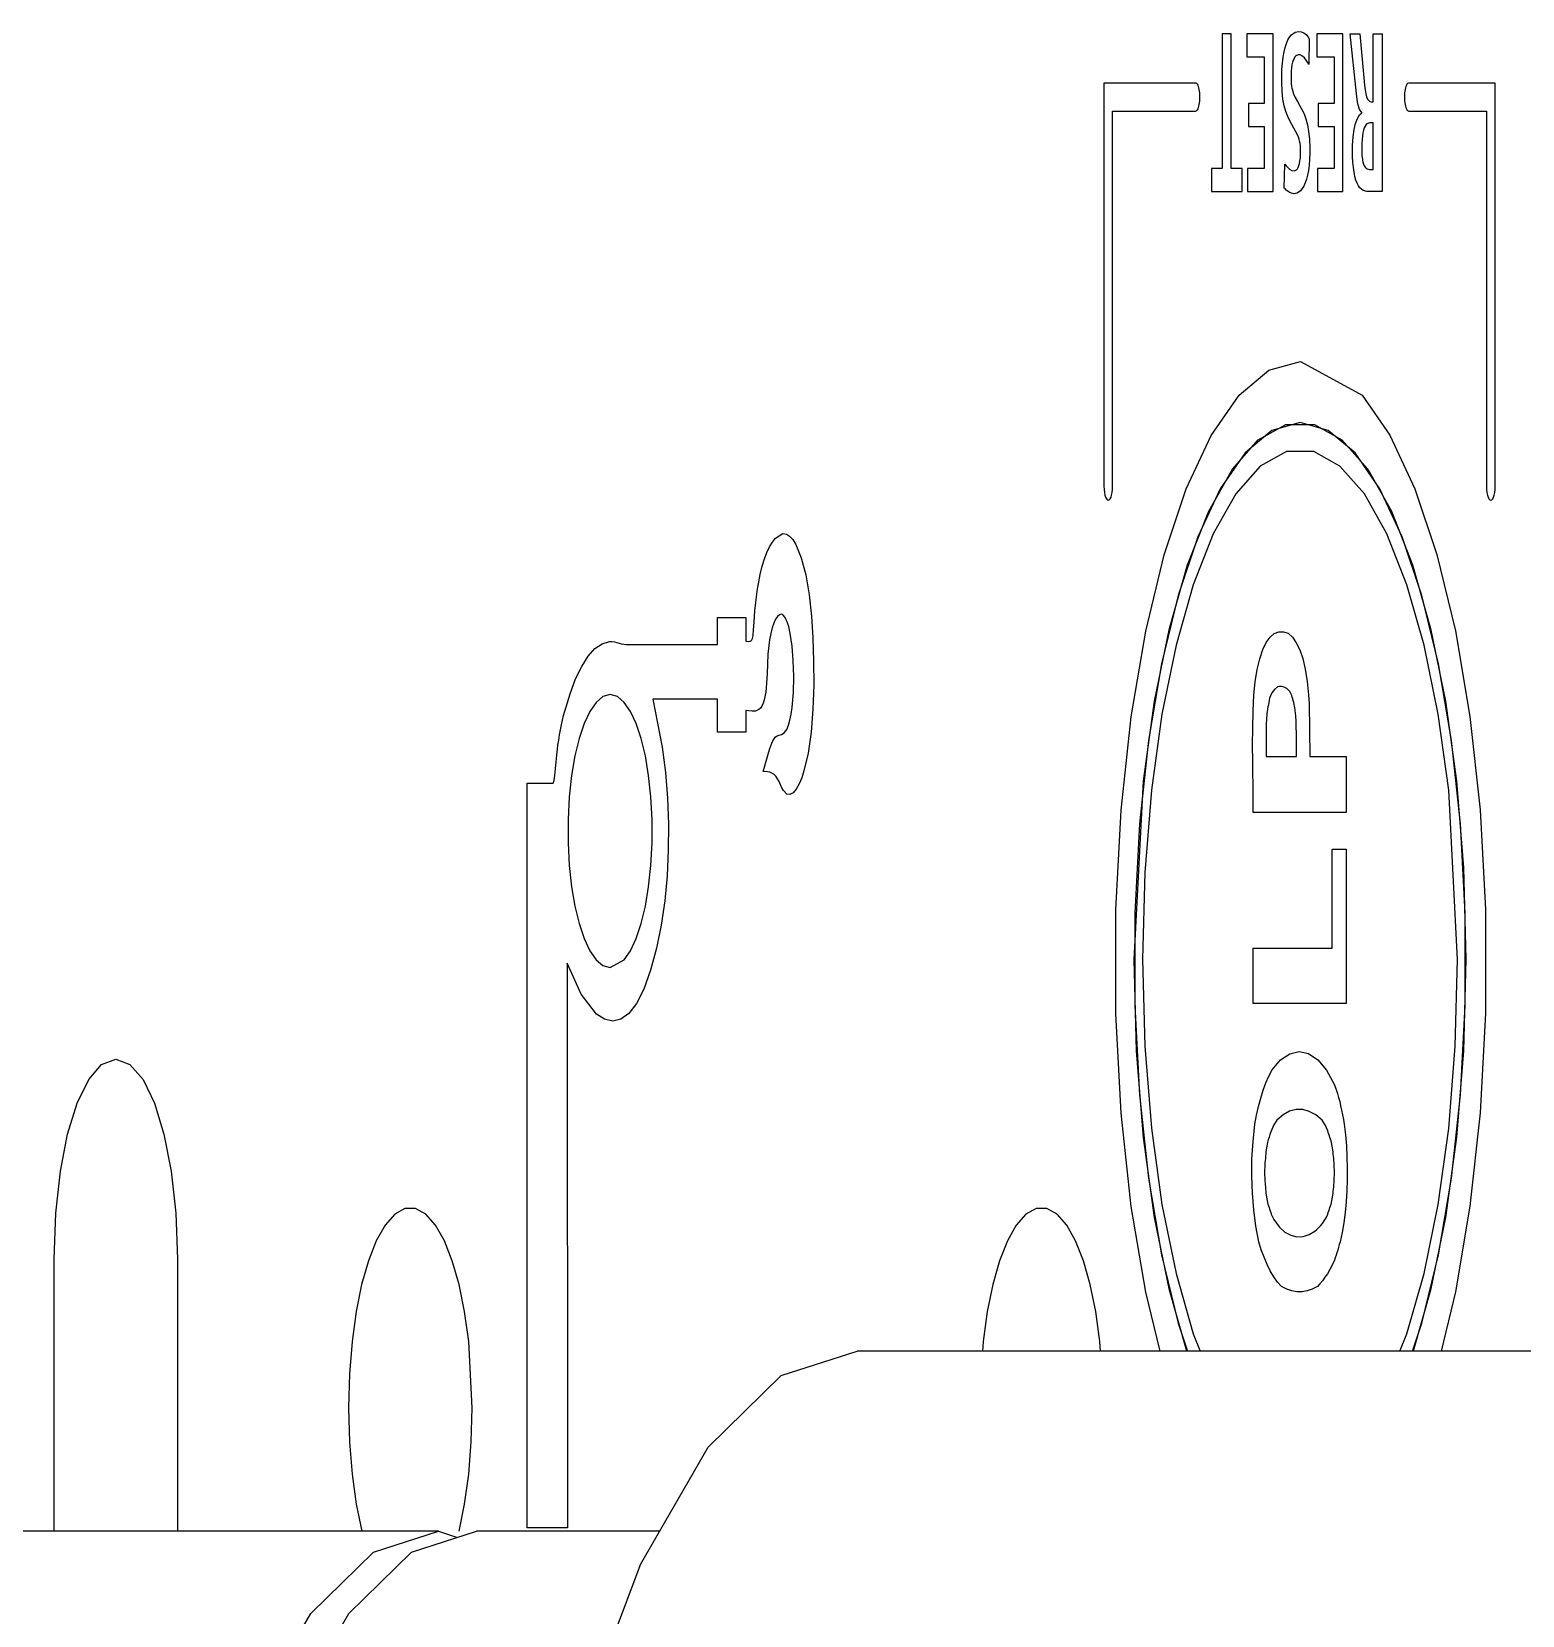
# Model space of a CAD drawing. Extents: x 1551 to 113148, y -1700 to 77018.
# Drawn here: x 14000.6 to 14019.22, y 23687.22 to 23707.01 of the extents above; entities that cross this region are included whole.
import ezdxf

# ---------------------------------------------------------------- set-up
doc = ezdxf.new("R2010")
doc.units = 0
doc.header["$LTSCALE"] = 500
doc.header["$MEASUREMENT"] = 0
doc.linetypes.add('CENTER', pattern=[3, 2.5, -0.25, 0, -0.25])
doc.layers.get('0').update_dxf_attribs({"linetype": 'CONTINUOUS'})

# ---------------------------------------------------------------- blocks, each defined once
blk = doc.blocks.new('platform_top')
at = {"linetype": 'Continuous'}
for p, q in [((-9912.363, 2204.438), (-9913.177, 2204.178)), ((-9915.462, 2204.178), (-9913.177, 2204.178)), ((-9912.959, 2204.176), (-9913.028, 2203.838)), ((-9912.701, 2204.178), (-9912.939, 2204.254)), ((-9912.701, 2204.178), (-9903.898, 2204.178)), ((-9911.673, 2203.839), (-9911.742, 2204.177)), ((-9909.442, 2200.776), (-9909.442, 2204.178)), ((-9907.899, 2204.178), (-9907.899, 2200.776)), ((-9914.312, 2204.133), (-9913.809, 2204.133)), ((-9914.311, 2197.078), (-9914.312, 2204.133)), ((-9913.809, 2204.133), (-9913.808, 2194.831)), ((-9913.028, 2203.838), (-9913.079, 2203.464)), ((-9911.621, 2203.465), (-9911.673, 2203.839)), ((-9913.079, 2203.464), (-9913.111, 2203.061)), ((-9911.589, 2203.062), (-9911.621, 2203.465)), ((-9913.111, 2203.061), (-9913.123, 2202.635)), ((-9911.577, 2202.636), (-9911.589, 2203.062)), ((-9913.123, 2202.635), (-9913.079, 2201.805)), ((-9911.589, 2202.21), (-9911.577, 2202.636)), ((-9911.621, 2201.807), (-9911.589, 2202.21)), ((-9932.198, 2201.928), (-9917.932, 2201.928)), ((-9925.408, 2201.186), (-9925.228, 2201.928)), ((-9925.097, 2201.163), (-9924.879, 2201.928)), ((-9924.871, 2201.928), (-9924.989, 2201.576)), ((-9924.714, 2201.928), (-9924.8, 2201.711)), ((-9922.132, 2201.711), (-9922.218, 2201.928)), ((-9921.943, 2201.576), (-9922.061, 2201.928)), ((-9922.052, 2201.928), (-9921.834, 2201.163)), ((-9921.717, 2201.928), (-9921.538, 2201.19)), ((-9920.971, 2201.928), (-9920.964, 2201.805)), ((-9920.964, 2201.805), (-9920.913, 2201.432)), ((-9919.558, 2201.433), (-9919.506, 2201.807)), ((-9919.506, 2201.807), (-9919.497, 2201.928)), ((-9913.079, 2201.805), (-9913.027, 2201.432)), ((-9911.672, 2201.433), (-9911.621, 2201.807)), ((-9924.8, 2201.711), (-9925.015, 2200.955)), ((-9921.916, 2200.955), (-9922.132, 2201.711)), ((-9924.989, 2201.576), (-9925.195, 2200.722)), ((-9921.736, 2200.722), (-9921.943, 2201.576)), ((-9920.913, 2201.432), (-9920.844, 2201.094)), ((-9919.627, 2201.095), (-9919.558, 2201.433)), ((-9913.027, 2201.432), (-9912.958, 2201.094)), ((-9911.741, 2201.095), (-9911.672, 2201.433)), ((-9925.589, 2200.116), (-9925.408, 2201.186)), ((-9923.554, 2201.173), (-9923.491, 2201.184)), ((-9923.491, 2201.184), (-9923.427, 2201.184)), ((-9923.427, 2201.184), (-9923.364, 2201.173)), ((-9921.538, 2201.19), (-9921.356, 2200.12)), ((-9925.283, 2200.256), (-9925.097, 2201.163)), ((-9923.808, 2200.959), (-9923.777, 2201.004)), ((-9923.777, 2201.004), (-9923.746, 2201.046)), ((-9923.746, 2201.046), (-9923.714, 2201.084)), ((-9923.714, 2201.084), (-9923.682, 2201.118)), ((-9923.682, 2201.118), (-9923.618, 2201.151)), ((-9923.618, 2201.151), (-9923.554, 2201.173)), ((-9923.364, 2201.173), (-9923.3, 2201.151)), ((-9923.3, 2201.151), (-9923.236, 2201.118)), ((-9923.236, 2201.118), (-9923.185, 2201.063)), ((-9923.185, 2201.063), (-9923.138, 2200.998)), ((-9923.138, 2200.998), (-9923.094, 2200.924)), ((-9921.834, 2201.163), (-9921.649, 2200.256)), ((-9920.844, 2201.094), (-9920.759, 2200.797)), ((-9919.712, 2200.798), (-9919.627, 2201.095)), ((-9912.958, 2201.094), (-9912.874, 2200.797)), ((-9911.826, 2200.798), (-9911.741, 2201.095)), ((-9925.015, 2200.955), (-9925.191, 2200.094)), ((-9923.906, 2200.759), (-9923.895, 2200.79)), ((-9923.895, 2200.79), (-9923.866, 2200.852)), ((-9923.866, 2200.852), (-9923.837, 2200.908)), ((-9923.837, 2200.908), (-9923.808, 2200.959)), ((-9923.094, 2200.924), (-9923.054, 2200.842)), ((-9923.054, 2200.842), (-9923.016, 2200.754)), ((-9921.74, 2200.094), (-9921.916, 2200.955)), ((-9920.759, 2200.797), (-9920.661, 2200.548)), ((-9919.81, 2200.549), (-9919.712, 2200.798)), ((-9912.874, 2200.797), (-9912.775, 2200.548)), ((-9911.924, 2200.549), (-9911.826, 2200.798)), ((-9925.195, 2200.722), (-9925.358, 2199.766)), ((-9923.966, 2200.56), (-9923.956, 2200.595)), ((-9923.956, 2200.595), (-9923.947, 2200.629)), ((-9923.947, 2200.629), (-9923.937, 2200.663)), ((-9923.937, 2200.663), (-9923.927, 2200.696)), ((-9923.927, 2200.696), (-9923.916, 2200.728)), ((-9923.916, 2200.728), (-9923.906, 2200.759)), ((-9923.016, 2200.754), (-9922.981, 2200.66)), ((-9922.981, 2200.66), (-9922.949, 2200.56)), ((-9921.574, 2199.766), (-9921.736, 2200.722)), ((-9909.421, 2200.203), (-9909.442, 2200.776)), ((-9907.899, 2200.776), (-9907.919, 2200.203)), ((-9924.011, 2200.321), (-9923.991, 2200.444)), ((-9923.991, 2200.444), (-9923.966, 2200.56)), ((-9923.673, 2200.409), (-9923.697, 2200.387)), ((-9923.649, 2200.428), (-9923.673, 2200.409)), ((-9923.578, 2200.47), (-9923.649, 2200.428)), ((-9923.503, 2200.493), (-9923.578, 2200.47)), ((-9923.427, 2200.496), (-9923.503, 2200.493)), ((-9923.35, 2200.478), (-9923.427, 2200.496)), ((-9923.275, 2200.438), (-9923.35, 2200.478)), ((-9923.204, 2200.373), (-9923.275, 2200.438)), ((-9922.949, 2200.56), (-9922.914, 2200.363)), ((-9920.661, 2200.548), (-9920.551, 2200.352)), ((-9919.92, 2200.352), (-9919.81, 2200.549)), ((-9912.775, 2200.548), (-9912.665, 2200.352)), ((-9912.035, 2200.352), (-9911.924, 2200.549)), ((-9925.421, 2199.254), (-9925.283, 2200.256)), ((-9924.041, 2200.06), (-9924.028, 2200.193)), ((-9924.028, 2200.193), (-9924.011, 2200.321)), ((-9923.818, 2200.195), (-9923.825, 2200.175)), ((-9923.811, 2200.216), (-9923.818, 2200.195)), ((-9923.79, 2200.259), (-9923.811, 2200.216)), ((-9923.768, 2200.297), (-9923.79, 2200.259)), ((-9923.745, 2200.331), (-9923.768, 2200.297)), ((-9923.721, 2200.361), (-9923.745, 2200.331)), ((-9923.697, 2200.387), (-9923.721, 2200.361)), ((-9923.137, 2200.282), (-9923.204, 2200.373)), ((-9923.106, 2200.216), (-9923.137, 2200.282)), ((-9923.099, 2200.196), (-9923.106, 2200.216)), ((-9923.092, 2200.175), (-9923.099, 2200.196)), ((-9922.914, 2200.363), (-9922.888, 2200.16)), ((-9921.649, 2200.256), (-9921.511, 2199.255)), ((-9920.551, 2200.352), (-9920.43, 2200.215)), ((-9920.43, 2200.215), (-9920.302, 2200.144)), ((-9920.169, 2200.144), (-9920.04, 2200.216)), ((-9920.04, 2200.216), (-9919.92, 2200.352)), ((-9912.665, 2200.352), (-9912.545, 2200.215)), ((-9912.545, 2200.215), (-9912.416, 2200.144)), ((-9912.283, 2200.144), (-9912.155, 2200.216)), ((-9912.155, 2200.216), (-9912.035, 2200.352)), ((-9909.363, 2199.678), (-9909.421, 2200.203)), ((-9907.919, 2200.203), (-9907.977, 2199.678)), ((-9925.716, 2198.949), (-9925.589, 2200.116)), ((-9925.191, 2200.094), (-9925.323, 2199.143)), ((-9924.05, 2199.922), (-9924.041, 2200.06)), ((-9923.86, 2200.068), (-9923.875, 2199.978)), ((-9923.853, 2200.09), (-9923.86, 2200.068)), ((-9923.846, 2200.111), (-9923.853, 2200.09)), ((-9923.839, 2200.133), (-9923.846, 2200.111)), ((-9923.832, 2200.154), (-9923.839, 2200.133)), ((-9923.825, 2200.175), (-9923.832, 2200.154)), ((-9923.085, 2200.154), (-9923.092, 2200.175)), ((-9923.079, 2200.133), (-9923.085, 2200.154)), ((-9923.072, 2200.112), (-9923.079, 2200.133)), ((-9923.065, 2200.09), (-9923.072, 2200.112)), ((-9923.058, 2200.068), (-9923.065, 2200.09)), ((-9923.043, 2199.978), (-9923.058, 2200.068)), ((-9922.888, 2200.16), (-9922.871, 2199.951)), ((-9921.609, 2199.142), (-9921.74, 2200.094)), ((-9921.356, 2200.12), (-9921.23, 2198.953)), ((-9920.302, 2200.144), (-9920.169, 2200.144)), ((-9912.416, 2200.144), (-9912.283, 2200.144)), ((-9924.055, 2199.78), (-9924.05, 2199.922)), ((-9923.893, 2199.797), (-9923.895, 2199.69)), ((-9923.891, 2199.823), (-9923.893, 2199.797)), ((-9923.888, 2199.849), (-9923.891, 2199.823)), ((-9923.886, 2199.875), (-9923.888, 2199.849)), ((-9923.883, 2199.901), (-9923.886, 2199.875)), ((-9923.881, 2199.927), (-9923.883, 2199.901)), ((-9923.878, 2199.952), (-9923.881, 2199.927)), ((-9923.875, 2199.978), (-9923.878, 2199.952)), ((-9923.04, 2199.952), (-9923.043, 2199.978)), ((-9923.037, 2199.927), (-9923.04, 2199.952)), ((-9923.035, 2199.901), (-9923.037, 2199.927)), ((-9923.032, 2199.875), (-9923.035, 2199.901)), ((-9923.03, 2199.849), (-9923.032, 2199.875)), ((-9923.028, 2199.823), (-9923.03, 2199.849)), ((-9923.025, 2199.797), (-9923.028, 2199.823)), ((-9923.023, 2199.69), (-9923.025, 2199.797)), ((-9922.871, 2199.951), (-9922.863, 2199.739)), ((-9925.358, 2199.766), (-9925.471, 2198.723)), ((-9924.055, 2199.639), (-9924.055, 2199.78)), ((-9924.052, 2199.499), (-9924.055, 2199.639)), ((-9923.895, 2199.69), (-9923.893, 2199.6)), ((-9923.893, 2199.6), (-9923.891, 2199.573)), ((-9923.027, 2199.573), (-9923.025, 2199.6)), ((-9923.025, 2199.6), (-9923.023, 2199.69)), ((-9922.863, 2199.739), (-9922.865, 2199.524)), ((-9921.46, 2198.723), (-9921.574, 2199.766)), ((-9909.272, 2199.214), (-9909.363, 2199.678)), ((-9907.977, 2199.678), (-9908.068, 2199.214)), ((-9924.044, 2199.361), (-9924.052, 2199.499)), ((-9923.891, 2199.573), (-9923.889, 2199.545)), ((-9923.889, 2199.545), (-9923.886, 2199.518)), ((-9923.886, 2199.518), (-9923.884, 2199.491)), ((-9923.884, 2199.491), (-9923.881, 2199.465)), ((-9923.881, 2199.465), (-9923.878, 2199.438)), ((-9923.878, 2199.438), (-9923.875, 2199.412)), ((-9923.875, 2199.412), (-9923.86, 2199.321)), ((-9923.058, 2199.321), (-9923.043, 2199.412)), ((-9923.043, 2199.412), (-9923.04, 2199.438)), ((-9923.04, 2199.438), (-9923.037, 2199.465)), ((-9923.037, 2199.465), (-9923.034, 2199.491)), ((-9923.034, 2199.491), (-9923.032, 2199.518)), ((-9923.032, 2199.518), (-9923.03, 2199.545)), ((-9923.03, 2199.545), (-9923.027, 2199.573)), ((-9922.865, 2199.524), (-9922.878, 2199.308)), ((-9925.508, 2198.174), (-9925.421, 2199.254)), ((-9924.033, 2199.225), (-9924.044, 2199.361)), ((-9924.017, 2199.091), (-9924.033, 2199.225)), ((-9923.86, 2199.321), (-9923.853, 2199.299)), ((-9923.853, 2199.299), (-9923.846, 2199.277)), ((-9923.846, 2199.277), (-9923.839, 2199.256)), ((-9923.839, 2199.256), (-9923.832, 2199.235)), ((-9923.832, 2199.235), (-9923.825, 2199.214)), ((-9923.825, 2199.214), (-9923.818, 2199.193)), ((-9923.102, 2199.187), (-9923.09, 2199.219)), ((-9923.09, 2199.219), (-9923.079, 2199.252)), ((-9923.079, 2199.252), (-9923.069, 2199.286)), ((-9923.069, 2199.286), (-9923.058, 2199.321)), ((-9922.878, 2199.308), (-9922.901, 2199.091)), ((-9921.511, 2199.255), (-9921.424, 2198.174)), ((-9909.153, 2198.828), (-9909.272, 2199.214)), ((-9908.068, 2199.214), (-9908.188, 2198.828)), ((-9925.323, 2199.143), (-9925.405, 2198.117)), ((-9924.007, 2199.032), (-9924.017, 2199.091)), ((-9923.996, 2198.974), (-9924.007, 2199.032)), ((-9923.818, 2199.193), (-9923.811, 2199.173)), ((-9923.811, 2199.173), (-9923.778, 2199.099)), ((-9923.778, 2199.099), (-9923.74, 2199.042)), ((-9923.74, 2199.042), (-9923.661, 2198.975)), ((-9923.255, 2198.974), (-9923.175, 2199.042)), ((-9923.175, 2199.042), (-9923.137, 2199.099)), ((-9923.137, 2199.099), (-9923.125, 2199.127)), ((-9923.125, 2199.127), (-9923.113, 2199.157)), ((-9923.113, 2199.157), (-9923.102, 2199.187)), ((-9922.901, 2199.091), (-9922.922, 2198.978)), ((-9921.527, 2198.116), (-9921.609, 2199.142)), ((-9925.782, 2197.703), (-9925.716, 2198.949)), ((-9923.985, 2198.917), (-9923.996, 2198.974)), ((-9923.973, 2198.862), (-9923.985, 2198.917)), ((-9923.961, 2198.808), (-9923.973, 2198.862)), ((-9923.947, 2198.756), (-9923.961, 2198.808)), ((-9923.661, 2198.975), (-9923.58, 2198.93)), ((-9923.58, 2198.93), (-9923.499, 2198.907)), ((-9923.499, 2198.907), (-9923.417, 2198.907)), ((-9923.417, 2198.907), (-9923.335, 2198.929)), ((-9923.335, 2198.929), (-9923.255, 2198.974)), ((-9922.947, 2198.87), (-9922.975, 2198.766)), ((-9922.922, 2198.978), (-9922.947, 2198.87)), ((-9921.23, 2198.953), (-9921.164, 2197.708)), ((-9909.01, 2198.533), (-9909.153, 2198.828)), ((-9908.188, 2198.828), (-9908.331, 2198.533)), ((-9925.471, 2198.723), (-9925.53, 2197.609)), ((-9923.933, 2198.706), (-9923.947, 2198.756)), ((-9923.895, 2198.599), (-9923.933, 2198.706)), ((-9923.006, 2198.667), (-9923.04, 2198.574)), ((-9922.975, 2198.766), (-9923.006, 2198.667)), ((-9921.401, 2197.609), (-9921.46, 2198.723)), ((-9923.797, 2198.414), (-9923.895, 2198.599)), ((-9923.688, 2198.285), (-9923.797, 2198.414)), ((-9923.077, 2198.489), (-9923.117, 2198.41)), ((-9923.04, 2198.574), (-9923.077, 2198.489)), ((-9908.847, 2198.345), (-9909.01, 2198.533)), ((-9908.331, 2198.533), (-9908.493, 2198.345)), ((-9923.573, 2198.208), (-9923.688, 2198.285)), ((-9923.223, 2198.286), (-9923.337, 2198.21)), ((-9923.117, 2198.41), (-9923.223, 2198.286)), ((-9908.67, 2198.279), (-9908.847, 2198.345)), ((-9908.493, 2198.345), (-9908.67, 2198.279)), ((-9925.538, 2197.03), (-9925.508, 2198.174)), ((-9925.405, 2198.117), (-9925.433, 2197.031)), ((-9923.455, 2198.184), (-9923.573, 2198.208)), ((-9923.337, 2198.21), (-9923.455, 2198.184)), ((-9921.498, 2197.03), (-9921.527, 2198.116)), ((-9921.424, 2198.174), (-9921.394, 2197.031)), ((-9925.782, 2196.409), (-9925.782, 2197.703)), ((-9921.164, 2197.708), (-9921.164, 2196.413)), ((-9915.175, 2197.582), (-9915.079, 2197.706)), ((-9915.079, 2197.706), (-9914.979, 2197.779)), ((-9914.979, 2197.779), (-9914.878, 2197.803)), ((-9914.878, 2197.803), (-9914.777, 2197.78)), ((-9914.777, 2197.78), (-9914.676, 2197.715)), ((-9914.676, 2197.715), (-9914.483, 2197.466)), ((-9925.53, 2197.609), (-9925.53, 2196.452)), ((-9924.04, 2197.582), (-9922.879, 2197.582)), ((-9924.04, 2195.654), (-9924.04, 2197.582)), ((-9922.879, 2197.582), (-9922.879, 2196.892)), ((-9921.401, 2196.452), (-9921.401, 2197.609)), ((-9915.266, 2197.403), (-9915.175, 2197.582)), ((-9914.483, 2197.466), (-9914.311, 2197.078)), ((-9915.351, 2197.167), (-9915.266, 2197.403)), ((-9925.508, 2195.887), (-9925.538, 2197.03)), ((-9925.433, 2197.031), (-9925.323, 2194.918)), ((-9921.527, 2195.944), (-9921.498, 2197.03)), ((-9921.394, 2197.031), (-9921.511, 2194.806)), ((-9915.425, 2196.892), (-9915.351, 2197.167)), ((-9915.021, 2197.037), (-9915.1, 2196.924)), ((-9914.846, 2197.134), (-9915.021, 2197.037)), ((-9914.756, 2197.109), (-9914.846, 2197.134)), ((-9914.671, 2197.037), (-9914.756, 2197.109)), ((-9914.592, 2196.924), (-9914.671, 2197.037)), ((-9922.879, 2196.892), (-9923.869, 2196.892)), ((-9923.869, 2196.892), (-9923.869, 2195.654)), ((-9915.484, 2196.602), (-9915.425, 2196.892)), ((-9915.1, 2196.924), (-9915.171, 2196.771)), ((-9914.521, 2196.771), (-9914.592, 2196.924)), ((-9915.171, 2196.771), (-9915.233, 2196.584)), ((-9914.459, 2196.584), (-9914.521, 2196.771)), ((-9925.53, 2196.452), (-9925.471, 2195.338)), ((-9921.46, 2195.338), (-9921.401, 2196.452)), ((-9915.528, 2196.298), (-9915.484, 2196.602)), ((-9915.233, 2196.584), (-9915.286, 2196.367)), ((-9914.406, 2196.367), (-9914.459, 2196.584)), ((-9925.716, 2195.163), (-9925.782, 2196.409)), ((-9921.164, 2196.413), (-9921.229, 2195.167)), ((-9915.558, 2195.985), (-9915.528, 2196.298)), ((-9915.286, 2196.367), (-9915.327, 2196.124)), ((-9914.365, 2196.124), (-9914.406, 2196.367)), ((-9915.327, 2196.124), (-9915.356, 2195.859)), ((-9914.336, 2195.859), (-9914.365, 2196.124)), ((-9925.421, 2194.806), (-9925.508, 2195.887)), ((-9921.609, 2194.918), (-9921.527, 2195.944)), ((-9915.573, 2195.665), (-9915.558, 2195.985)), ((-9915.356, 2195.859), (-9915.371, 2195.575)), ((-9914.321, 2195.575), (-9914.336, 2195.859)), ((-9923.869, 2195.654), (-9924.04, 2195.654)), ((-9915.574, 2195.342), (-9915.573, 2195.665)), ((-9915.371, 2195.575), (-9915.371, 2195.281)), ((-9914.321, 2195.281), (-9914.321, 2195.575)), ((-9925.471, 2195.338), (-9925.358, 2194.294)), ((-9921.574, 2194.294), (-9921.46, 2195.338)), ((-9915.562, 2195.018), (-9915.574, 2195.342)), ((-9915.371, 2195.281), (-9915.356, 2194.998)), ((-9914.336, 2194.998), (-9914.321, 2195.281)), ((-9925.589, 2193.996), (-9925.716, 2195.163)), ((-9924.04, 2195.194), (-9922.879, 2195.194)), ((-9924.04, 2194.496), (-9924.04, 2195.194)), ((-9922.879, 2195.194), (-9922.878, 2194.987)), ((-9921.229, 2195.167), (-9921.356, 2194)), ((-9925.323, 2194.918), (-9925.191, 2193.967)), ((-9922.878, 2194.987), (-9922.874, 2194.564)), ((-9921.74, 2193.967), (-9921.609, 2194.918)), ((-9917.206, 2194.839), (-9917.17, 2194.904)), ((-9917.17, 2194.904), (-9917.132, 2194.95)), ((-9917.132, 2194.95), (-9917.093, 2194.972)), ((-9917.093, 2194.972), (-9917.053, 2194.965)), ((-9917.053, 2194.965), (-9917.013, 2194.922)), ((-9917.013, 2194.922), (-9916.993, 2194.887)), ((-9916.993, 2194.887), (-9916.975, 2194.849)), ((-9915.536, 2194.697), (-9915.562, 2195.018)), ((-9915.356, 2194.998), (-9915.327, 2194.732)), ((-9914.365, 2194.732), (-9914.336, 2194.998)), ((-9925.283, 2193.804), (-9925.421, 2194.806)), ((-9921.511, 2194.806), (-9921.649, 2193.804)), ((-9917.322, 2194.452), (-9917.268, 2194.674)), ((-9917.268, 2194.674), (-9917.239, 2194.761)), ((-9917.239, 2194.761), (-9917.206, 2194.839)), ((-9916.975, 2194.849), (-9916.958, 2194.81)), ((-9916.958, 2194.81), (-9916.939, 2194.773)), ((-9916.939, 2194.773), (-9916.918, 2194.742)), ((-9916.918, 2194.742), (-9916.893, 2194.718)), ((-9916.893, 2194.718), (-9916.867, 2194.703)), ((-9916.867, 2194.703), (-9916.84, 2194.693)), ((-9916.84, 2194.693), (-9916.812, 2194.688)), ((-9916.812, 2194.688), (-9916.784, 2194.685)), ((-9916.784, 2194.685), (-9916.756, 2194.682)), ((-9916.756, 2194.682), (-9916.777, 2194.613)), ((-9915.497, 2194.381), (-9915.536, 2194.697)), ((-9915.327, 2194.732), (-9915.286, 2194.489)), ((-9914.406, 2194.489), (-9914.365, 2194.732)), ((-9914.154, 2194.732), (-9914.163, 2194.651)), ((-9914.145, 2194.794), (-9914.154, 2194.732)), ((-9914.136, 2194.83), (-9914.145, 2194.794)), ((-9913.808, 2194.831), (-9914.136, 2194.83)), ((-9923.586, 2194.496), (-9924.04, 2194.496)), ((-9923.586, 2194.385), (-9923.586, 2194.496)), ((-9923.041, 2194.496), (-9923.421, 2194.496)), ((-9923.421, 2194.496), (-9923.421, 2194.35)), ((-9923.041, 2194.324), (-9923.041, 2194.496)), ((-9922.874, 2194.564), (-9922.873, 2194.352)), ((-9916.819, 2194.467), (-9916.842, 2194.396)), ((-9916.777, 2194.613), (-9916.819, 2194.467)), ((-9915.286, 2194.489), (-9915.233, 2194.272)), ((-9914.459, 2194.272), (-9914.406, 2194.489)), ((-9914.179, 2194.478), (-9914.187, 2194.405)), ((-9914.172, 2194.564), (-9914.179, 2194.478)), ((-9914.163, 2194.651), (-9914.172, 2194.564)), ((-9925.358, 2194.294), (-9925.195, 2193.338)), ((-9923.585, 2194.275), (-9923.586, 2194.385)), ((-9923.585, 2194.165), (-9923.585, 2194.275)), ((-9923.421, 2194.35), (-9923.421, 2194.278)), ((-9923.421, 2194.278), (-9923.42, 2194.205)), ((-9923.041, 2194.267), (-9923.041, 2194.324)), ((-9923.041, 2194.209), (-9923.041, 2194.267)), ((-9922.873, 2194.352), (-9922.875, 2194.14)), ((-9921.736, 2193.338), (-9921.574, 2194.294)), ((-9917.358, 2194.191), (-9917.322, 2194.452)), ((-9916.894, 2194.273), (-9916.909, 2194.254)), ((-9916.879, 2194.298), (-9916.894, 2194.273)), ((-9916.866, 2194.33), (-9916.879, 2194.298)), ((-9916.842, 2194.396), (-9916.866, 2194.33)), ((-9915.38, 2193.781), (-9915.497, 2194.381)), ((-9915.233, 2194.272), (-9915.171, 2194.085)), ((-9914.521, 2194.085), (-9914.459, 2194.272)), ((-9914.203, 2194.29), (-9914.214, 2194.227)), ((-9914.193, 2194.353), (-9914.203, 2194.29)), ((-9914.187, 2194.405), (-9914.193, 2194.353)), ((-9923.583, 2194.055), (-9923.585, 2194.165)), ((-9923.42, 2194.205), (-9923.419, 2194.132)), ((-9923.419, 2194.132), (-9923.417, 2194.06)), ((-9923.417, 2194.06), (-9923.413, 2193.988)), ((-9923.051, 2193.963), (-9923.043, 2194.095)), ((-9923.043, 2194.095), (-9923.042, 2194.152)), ((-9923.042, 2194.152), (-9923.041, 2194.209)), ((-9922.875, 2194.14), (-9922.879, 2193.931)), ((-9917.38, 2193.905), (-9917.358, 2194.191)), ((-9917.075, 2194.105), (-9917.093, 2194.04)), ((-9917.052, 2194.158), (-9917.075, 2194.105)), ((-9917.021, 2194.2), (-9917.052, 2194.158)), ((-9916.988, 2194.22), (-9917.021, 2194.2)), ((-9916.956, 2194.229), (-9916.988, 2194.22)), ((-9916.924, 2194.242), (-9916.956, 2194.229)), ((-9916.909, 2194.254), (-9916.924, 2194.242)), ((-9916.54, 2194.193), (-9916.189, 2194.193)), ((-9916.54, 2193.92), (-9916.54, 2194.193)), ((-9916.189, 2194.193), (-9916.189, 2193.78)), ((-9915.171, 2194.085), (-9915.1, 2193.933)), ((-9914.592, 2193.933), (-9914.521, 2194.085)), ((-9914.238, 2194.102), (-9914.251, 2194.042)), ((-9914.226, 2194.164), (-9914.238, 2194.102)), ((-9914.214, 2194.227), (-9914.226, 2194.164)), ((-9925.407, 2192.926), (-9925.589, 2193.996)), ((-9925.191, 2193.967), (-9925.015, 2193.105)), ((-9923.581, 2193.945), (-9923.583, 2194.055)), ((-9923.578, 2193.835), (-9923.581, 2193.945)), ((-9923.413, 2193.988), (-9923.401, 2193.889)), ((-9923.401, 2193.889), (-9923.396, 2193.865)), ((-9923.396, 2193.865), (-9923.391, 2193.842)), ((-9923.07, 2193.849), (-9923.065, 2193.877)), ((-9923.065, 2193.877), (-9923.06, 2193.905)), ((-9923.06, 2193.905), (-9923.055, 2193.934)), ((-9923.055, 2193.934), (-9923.051, 2193.963)), ((-9922.879, 2193.931), (-9922.888, 2193.725)), ((-9921.916, 2193.105), (-9921.74, 2193.967)), ((-9921.356, 2194), (-9921.537, 2192.93)), ((-9917.389, 2193.605), (-9917.38, 2193.905)), ((-9917.121, 2193.882), (-9917.136, 2193.696)), ((-9917.109, 2193.965), (-9917.121, 2193.882)), ((-9917.093, 2194.04), (-9917.109, 2193.965)), ((-9916.758, 2193.831), (-9916.742, 2193.866)), ((-9916.742, 2193.866), (-9916.724, 2193.892)), ((-9916.724, 2193.892), (-9916.704, 2193.91)), ((-9916.704, 2193.91), (-9916.662, 2193.928)), ((-9916.662, 2193.928), (-9916.619, 2193.93)), ((-9916.619, 2193.93), (-9916.577, 2193.924)), ((-9916.577, 2193.924), (-9916.54, 2193.92)), ((-9915.1, 2193.933), (-9915.021, 2193.819)), ((-9914.671, 2193.819), (-9914.592, 2193.933)), ((-9914.279, 2193.93), (-9914.345, 2193.714)), ((-9914.265, 2193.985), (-9914.279, 2193.93)), ((-9914.251, 2194.042), (-9914.265, 2193.985)), ((-9925.097, 2192.897), (-9925.283, 2193.804)), ((-9923.573, 2193.725), (-9923.578, 2193.835)), ((-9923.554, 2193.56), (-9923.573, 2193.725)), ((-9923.391, 2193.842), (-9923.386, 2193.819)), ((-9923.386, 2193.819), (-9923.38, 2193.797)), ((-9923.38, 2193.797), (-9923.375, 2193.775)), ((-9923.375, 2193.775), (-9923.369, 2193.754)), ((-9923.369, 2193.754), (-9923.363, 2193.733)), ((-9923.363, 2193.733), (-9923.337, 2193.684)), ((-9923.337, 2193.684), (-9923.319, 2193.664)), ((-9923.319, 2193.664), (-9923.299, 2193.647)), ((-9923.147, 2193.659), (-9923.114, 2193.7)), ((-9923.114, 2193.7), (-9923.086, 2193.766)), ((-9923.086, 2193.766), (-9923.081, 2193.793)), ((-9923.081, 2193.793), (-9923.075, 2193.821)), ((-9923.075, 2193.821), (-9923.07, 2193.849)), ((-9922.888, 2193.725), (-9922.907, 2193.561)), ((-9921.649, 2193.804), (-9921.834, 2192.897)), ((-9917.136, 2193.696), (-9917.14, 2193.496)), ((-9916.801, 2193.579), (-9916.79, 2193.691)), ((-9916.79, 2193.691), (-9916.771, 2193.789)), ((-9916.771, 2193.789), (-9916.758, 2193.831)), ((-9916.189, 2193.78), (-9915.38, 2193.781)), ((-9915.021, 2193.819), (-9914.936, 2193.748)), ((-9914.936, 2193.748), (-9914.846, 2193.723)), ((-9914.846, 2193.723), (-9914.756, 2193.748)), ((-9914.756, 2193.748), (-9914.671, 2193.819)), ((-9914.345, 2193.714), (-9914.415, 2193.526)), ((-9923.531, 2193.406), (-9923.554, 2193.56)), ((-9923.299, 2193.647), (-9923.277, 2193.634)), ((-9923.277, 2193.634), (-9923.256, 2193.625)), ((-9923.256, 2193.625), (-9923.233, 2193.621)), ((-9923.233, 2193.621), (-9923.209, 2193.621)), ((-9923.209, 2193.621), (-9923.185, 2193.626)), ((-9923.185, 2193.626), (-9923.147, 2193.659)), ((-9922.907, 2193.561), (-9922.932, 2193.409)), ((-9917.387, 2193.303), (-9917.389, 2193.605)), ((-9917.14, 2193.496), (-9917.134, 2193.298)), ((-9916.807, 2193.46), (-9916.801, 2193.579)), ((-9914.415, 2193.526), (-9914.491, 2193.369)), ((-9925.195, 2193.338), (-9924.989, 2192.484)), ((-9923.5, 2193.272), (-9923.531, 2193.406)), ((-9923.462, 2193.163), (-9923.5, 2193.272)), ((-9922.962, 2193.274), (-9922.999, 2193.16)), ((-9922.932, 2193.409), (-9922.962, 2193.274)), ((-9921.943, 2192.484), (-9921.736, 2193.338)), ((-9917.377, 2193.012), (-9917.387, 2193.303)), ((-9917.134, 2193.298), (-9917.12, 2193.115)), ((-9916.818, 2193.218), (-9916.811, 2193.338)), ((-9916.811, 2193.338), (-9916.807, 2193.46)), ((-9914.491, 2193.369), (-9914.571, 2193.242)), ((-9925.015, 2193.105), (-9924.8, 2192.349)), ((-9923.419, 2193.074), (-9923.462, 2193.163)), ((-9923.371, 2193.003), (-9923.419, 2193.074)), ((-9923.042, 2193.07), (-9923.091, 2193.003)), ((-9922.999, 2193.16), (-9923.042, 2193.07)), ((-9922.132, 2192.349), (-9921.916, 2193.105)), ((-9917.12, 2193.115), (-9917.097, 2192.96)), ((-9916.839, 2193.038), (-9916.818, 2193.218)), ((-9915.047, 2193.096), (-9916.189, 2193.095)), ((-9916.189, 2193.095), (-9916.189, 2192.758)), ((-9915.017, 2193.094), (-9915.047, 2193.096)), ((-9914.987, 2193.087), (-9915.017, 2193.094)), ((-9914.958, 2193.079), (-9914.987, 2193.087)), ((-9914.928, 2193.07), (-9914.958, 2193.079)), ((-9914.899, 2193.063), (-9914.928, 2193.07)), ((-9914.746, 2193.086), (-9914.839, 2193.059)), ((-9914.656, 2193.147), (-9914.746, 2193.086)), ((-9914.571, 2193.242), (-9914.656, 2193.147)), ((-9925.176, 2191.972), (-9925.407, 2192.926)), ((-9924.87, 2192.101), (-9925.097, 2192.897)), ((-9923.318, 2192.956), (-9923.371, 2193.003)), ((-9923.259, 2192.936), (-9923.318, 2192.956)), ((-9923.201, 2192.937), (-9923.259, 2192.936)), ((-9923.144, 2192.959), (-9923.201, 2192.937)), ((-9923.091, 2193.003), (-9923.144, 2192.959)), ((-9921.834, 2192.897), (-9922.061, 2192.101)), ((-9921.537, 2192.93), (-9921.768, 2191.975)), ((-9917.36, 2192.744), (-9917.377, 2193.012)), ((-9917.097, 2192.96), (-9917.077, 2192.871)), ((-9917.077, 2192.871), (-9917.055, 2192.804)), ((-9916.892, 2192.829), (-9916.872, 2192.889)), ((-9916.872, 2192.889), (-9916.854, 2192.959)), ((-9916.854, 2192.959), (-9916.839, 2193.038)), ((-9916.637, 2192.913), (-9916.644, 2192.817)), ((-9916.631, 2192.98), (-9916.637, 2192.913)), ((-9916.627, 2193.004), (-9916.631, 2192.98)), ((-9916.623, 2193.022), (-9916.627, 2193.004)), ((-9916.617, 2193.036), (-9916.623, 2193.022)), ((-9916.614, 2193.041), (-9916.617, 2193.036)), ((-9916.611, 2193.045), (-9916.614, 2193.041)), ((-9916.604, 2193.051), (-9916.611, 2193.045)), ((-9916.595, 2193.055), (-9916.604, 2193.051)), ((-9916.572, 2193.057), (-9916.595, 2193.055)), ((-9916.54, 2193.056), (-9916.572, 2193.057)), ((-9916.54, 2192.758), (-9916.54, 2193.056)), ((-9914.869, 2193.058), (-9914.899, 2193.063)), ((-9914.839, 2193.059), (-9914.869, 2193.058)), ((-9917.332, 2192.475), (-9917.36, 2192.744)), ((-9917.055, 2192.804), (-9917.043, 2192.778)), ((-9917.043, 2192.778), (-9917.032, 2192.757)), ((-9917.032, 2192.757), (-9917.008, 2192.729)), ((-9917.008, 2192.729), (-9916.996, 2192.721)), ((-9916.996, 2192.721), (-9916.984, 2192.718)), ((-9916.984, 2192.718), (-9916.96, 2192.724)), ((-9916.96, 2192.724), (-9916.936, 2192.746)), ((-9916.936, 2192.746), (-9916.913, 2192.781)), ((-9916.913, 2192.781), (-9916.892, 2192.829)), ((-9916.655, 2192.675), (-9916.662, 2192.605)), ((-9916.649, 2192.745), (-9916.655, 2192.675)), ((-9916.644, 2192.817), (-9916.649, 2192.745)), ((-9916.189, 2192.758), (-9916.54, 2192.758)), ((-9924.989, 2192.484), (-9924.743, 2191.75)), ((-9922.189, 2191.75), (-9921.943, 2192.484)), ((-9916.671, 2192.536), (-9916.679, 2192.468)), ((-9916.662, 2192.605), (-9916.671, 2192.536)), ((-9924.8, 2192.349), (-9924.549, 2191.714)), ((-9922.382, 2191.714), (-9922.132, 2192.349)), ((-9917.289, 2192.226), (-9917.332, 2192.475)), ((-9916.699, 2192.336), (-9916.72, 2192.222)), ((-9916.689, 2192.401), (-9916.699, 2192.336)), ((-9916.679, 2192.468), (-9916.689, 2192.401)), ((-9924.607, 2191.432), (-9924.87, 2192.101)), ((-9922.061, 2192.101), (-9922.325, 2191.432)), ((-9917.233, 2192.012), (-9917.289, 2192.226)), ((-9916.745, 2192.119), (-9916.774, 2192.027)), ((-9916.72, 2192.222), (-9916.745, 2192.119)), ((-9924.901, 2191.15), (-9925.176, 2191.972)), ((-9921.768, 2191.975), (-9922.044, 2191.153)), ((-9917.166, 2191.846), (-9917.233, 2192.012)), ((-9916.805, 2191.947), (-9916.839, 2191.877)), ((-9916.774, 2192.027), (-9916.805, 2191.947)), ((-9924.743, 2191.75), (-9924.463, 2191.15)), ((-9924.549, 2191.714), (-9924.269, 2191.215)), ((-9922.663, 2191.215), (-9922.382, 2191.714)), ((-9922.469, 2191.15), (-9922.189, 2191.75)), ((-9917.129, 2191.785), (-9917.166, 2191.846)), ((-9917.089, 2191.741), (-9917.129, 2191.785)), ((-9917.048, 2191.716), (-9917.089, 2191.741)), ((-9917.004, 2191.711), (-9917.048, 2191.716)), ((-9916.913, 2191.768), (-9917.004, 2191.711)), ((-9916.875, 2191.817), (-9916.913, 2191.768)), ((-9916.839, 2191.877), (-9916.875, 2191.817)), ((-9925.862, 2191.289), (-9925.873, 2191.276)), ((-9925.85, 2191.294), (-9925.862, 2191.289)), ((-9925.837, 2191.289), (-9925.85, 2191.294)), ((-9925.826, 2191.276), (-9925.837, 2191.289)), ((-9924.311, 2190.906), (-9924.607, 2191.432)), ((-9922.325, 2191.432), (-9922.62, 2190.906)), ((-9921.082, 2191.289), (-9921.094, 2191.276)), ((-9921.07, 2191.294), (-9921.082, 2191.289)), ((-9921.057, 2191.289), (-9921.07, 2191.294)), ((-9921.046, 2191.276), (-9921.057, 2191.289)), ((-9925.902, 2191.159), (-9925.904, 2191.119)), ((-9925.904, 2191.119), (-9925.904, 2186.08)), ((-9925.898, 2191.196), (-9925.902, 2191.159)), ((-9925.892, 2191.228), (-9925.898, 2191.196)), ((-9925.883, 2191.255), (-9925.892, 2191.228)), ((-9925.873, 2191.276), (-9925.883, 2191.255)), ((-9925.816, 2191.255), (-9925.826, 2191.276)), ((-9925.807, 2191.228), (-9925.816, 2191.255)), ((-9925.801, 2191.196), (-9925.807, 2191.228)), ((-9925.797, 2191.159), (-9925.801, 2191.196)), ((-9925.796, 2191.119), (-9925.797, 2191.159)), ((-9925.796, 2186.43), (-9925.796, 2191.119)), ((-9924.587, 2190.48), (-9924.901, 2191.15)), ((-9924.463, 2191.15), (-9924.153, 2190.702)), ((-9924.269, 2191.215), (-9923.963, 2190.867)), ((-9922.969, 2190.867), (-9922.663, 2191.215)), ((-9922.778, 2190.702), (-9922.469, 2191.15)), ((-9922.044, 2191.153), (-9922.357, 2190.483)), ((-9921.122, 2191.159), (-9921.124, 2191.119)), ((-9921.124, 2191.119), (-9921.124, 2186.43)), ((-9921.118, 2191.196), (-9921.122, 2191.159)), ((-9921.112, 2191.228), (-9921.118, 2191.196)), ((-9921.104, 2191.255), (-9921.112, 2191.228)), ((-9921.094, 2191.276), (-9921.104, 2191.255)), ((-9921.036, 2191.255), (-9921.046, 2191.276)), ((-9921.028, 2191.228), (-9921.036, 2191.255)), ((-9921.021, 2191.196), (-9921.028, 2191.228)), ((-9921.017, 2191.159), (-9921.021, 2191.196)), ((-9921.016, 2191.119), (-9921.017, 2191.159)), ((-9921.016, 2186.08), (-9921.016, 2191.119)), ((-9923.989, 2190.54), (-9924.311, 2190.906)), ((-9922.62, 2190.906), (-9922.943, 2190.54)), ((-9924.153, 2190.702), (-9923.819, 2190.422)), ((-9923.963, 2190.867), (-9923.636, 2190.685)), ((-9923.296, 2190.685), (-9922.969, 2190.867)), ((-9923.112, 2190.422), (-9922.778, 2190.702)), ((-9923.645, 2190.349), (-9923.989, 2190.54)), ((-9923.636, 2190.685), (-9923.296, 2190.685)), ((-9922.943, 2190.54), (-9923.287, 2190.349)), ((-9924.241, 2189.979), (-9924.587, 2190.48)), ((-9923.819, 2190.422), (-9923.466, 2190.324)), ((-9923.287, 2190.349), (-9923.645, 2190.349)), ((-9923.466, 2190.324), (-9923.112, 2190.422)), ((-9922.357, 2190.483), (-9922.703, 2189.981)), ((-9923.472, 2189.558), (-9924.241, 2189.979)), ((-9922.703, 2189.981), (-9923.077, 2189.667)), ((-9923.077, 2189.667), (-9923.472, 2189.558)), ((-9924.492, 2187.436), (-9924.302, 2187.436)), ((-9924.492, 2185.466), (-9924.492, 2187.436)), ((-9924.302, 2187.436), (-9924.255, 2187.425)), ((-9924.255, 2187.425), (-9924.213, 2187.39)), ((-9924.213, 2187.39), (-9924.195, 2187.364)), ((-9924.195, 2187.364), (-9924.178, 2187.331)), ((-9924.178, 2187.331), (-9924.164, 2187.292)), ((-9923.682, 2187.436), (-9924.002, 2187.436)), ((-9924.002, 2187.436), (-9924.002, 2185.466)), ((-9923.682, 2187.148), (-9923.682, 2187.436)), ((-9923.531, 2187.329), (-9923.513, 2187.368)), ((-9923.513, 2187.368), (-9923.473, 2187.427)), ((-9923.473, 2187.427), (-9923.428, 2187.458)), ((-9923.428, 2187.458), (-9923.386, 2187.464)), ((-9923.386, 2187.464), (-9923.358, 2187.458)), ((-9923.358, 2187.458), (-9923.333, 2187.447)), ((-9923.333, 2187.447), (-9923.312, 2187.433)), ((-9923.312, 2187.433), (-9923.294, 2187.418)), ((-9923.294, 2187.418), (-9923.279, 2187.404)), ((-9923.279, 2187.404), (-9923.269, 2187.394)), ((-9923.269, 2187.394), (-9923.274, 2187.092)), ((-9922.81, 2187.436), (-9923.13, 2187.436)), ((-9923.13, 2187.436), (-9923.13, 2185.466)), ((-9922.81, 2187.148), (-9922.81, 2187.436)), ((-9922.358, 2187.436), (-9922.741, 2187.436)), ((-9922.741, 2187.436), (-9922.741, 2187.148)), ((-9922.358, 2187.148), (-9922.358, 2187.436)), ((-9924.335, 2187.16), (-9924.381, 2187.16)), ((-9924.381, 2187.16), (-9924.381, 2186.578)), ((-9924.304, 2187.153), (-9924.335, 2187.16)), ((-9924.29, 2187.145), (-9924.304, 2187.153)), ((-9924.278, 2187.132), (-9924.29, 2187.145)), ((-9924.267, 2187.115), (-9924.278, 2187.132)), ((-9924.164, 2187.292), (-9924.151, 2187.246)), ((-9924.151, 2187.246), (-9924.14, 2187.194)), ((-9924.14, 2187.194), (-9924.132, 2187.135)), ((-9924.132, 2187.135), (-9924.126, 2187.069)), ((-9923.891, 2187.148), (-9923.682, 2187.148)), ((-9923.891, 2186.623), (-9923.891, 2187.148)), ((-9923.58, 2187.106), (-9923.571, 2187.171)), ((-9923.571, 2187.171), (-9923.56, 2187.23)), ((-9923.56, 2187.23), (-9923.546, 2187.283)), ((-9923.546, 2187.283), (-9923.531, 2187.329)), ((-9923.443, 2187.134), (-9923.452, 2187.111)), ((-9923.432, 2187.152), (-9923.443, 2187.134)), ((-9923.42, 2187.165), (-9923.432, 2187.152)), ((-9923.406, 2187.174), (-9923.42, 2187.165)), ((-9923.391, 2187.176), (-9923.406, 2187.174)), ((-9923.361, 2187.171), (-9923.391, 2187.176)), ((-9923.334, 2187.156), (-9923.361, 2187.171)), ((-9923.311, 2187.136), (-9923.334, 2187.156)), ((-9923.292, 2187.114), (-9923.311, 2187.136)), ((-9923.019, 2187.148), (-9922.81, 2187.148)), ((-9923.019, 2186.623), (-9923.019, 2187.148)), ((-9922.741, 2187.148), (-9922.605, 2187.148)), ((-9922.605, 2187.148), (-9922.605, 2185.466)), ((-9922.493, 2187.148), (-9922.358, 2187.148)), ((-9922.493, 2185.466), (-9922.493, 2187.148)), ((-9924.262, 2187.105), (-9924.267, 2187.115)), ((-9924.258, 2187.093), (-9924.262, 2187.105)), ((-9924.25, 2187.065), (-9924.258, 2187.093)), ((-9924.247, 2187.049), (-9924.25, 2187.065)), ((-9924.244, 2187.031), (-9924.247, 2187.049)), ((-9924.239, 2186.991), (-9924.244, 2187.031)), ((-9924.237, 2186.944), (-9924.239, 2186.991)), ((-9924.237, 2186.835), (-9924.237, 2186.944)), ((-9924.126, 2187.069), (-9924.122, 2186.997)), ((-9924.122, 2186.997), (-9924.122, 2186.859)), ((-9923.588, 2186.956), (-9923.585, 2187.034)), ((-9923.588, 2186.889), (-9923.588, 2186.956)), ((-9923.585, 2187.034), (-9923.58, 2187.106)), ((-9923.472, 2186.98), (-9923.473, 2186.939)), ((-9923.473, 2186.939), (-9923.472, 2186.9)), ((-9923.47, 2187.018), (-9923.472, 2186.98)), ((-9923.465, 2187.053), (-9923.47, 2187.018)), ((-9923.46, 2187.084), (-9923.465, 2187.053)), ((-9923.452, 2187.111), (-9923.46, 2187.084)), ((-9923.274, 2187.092), (-9923.292, 2187.114)), ((-9924.251, 2186.702), (-9924.244, 2186.741)), ((-9924.244, 2186.741), (-9924.24, 2186.785)), ((-9924.24, 2186.785), (-9924.237, 2186.835)), ((-9924.128, 2186.753), (-9924.141, 2186.661)), ((-9924.122, 2186.859), (-9924.128, 2186.753)), ((-9923.583, 2186.78), (-9923.588, 2186.889)), ((-9923.573, 2186.685), (-9923.583, 2186.78)), ((-9923.472, 2186.9), (-9923.47, 2186.864)), ((-9923.47, 2186.864), (-9923.466, 2186.833)), ((-9923.466, 2186.833), (-9923.46, 2186.805)), ((-9923.46, 2186.805), (-9923.454, 2186.78)), ((-9923.454, 2186.78), (-9923.446, 2186.757)), ((-9923.446, 2186.757), (-9923.428, 2186.717)), ((-9924.381, 2186.578), (-9924.335, 2186.578)), ((-9924.335, 2186.578), (-9924.305, 2186.588)), ((-9924.305, 2186.588), (-9924.291, 2186.6)), ((-9924.291, 2186.6), (-9924.279, 2186.618)), ((-9924.279, 2186.618), (-9924.268, 2186.641)), ((-9924.268, 2186.641), (-9924.259, 2186.669)), ((-9924.259, 2186.669), (-9924.251, 2186.702)), ((-9924.159, 2186.584), (-9924.182, 2186.523)), ((-9924.141, 2186.661), (-9924.159, 2186.584)), ((-9923.694, 2186.623), (-9923.891, 2186.623)), ((-9923.694, 2186.336), (-9923.694, 2186.623)), ((-9923.558, 2186.602), (-9923.573, 2186.685)), ((-9923.539, 2186.529), (-9923.558, 2186.602)), ((-9923.428, 2186.717), (-9923.408, 2186.68)), ((-9923.408, 2186.68), (-9923.343, 2186.561)), ((-9923.343, 2186.561), (-9923.312, 2186.499)), ((-9922.822, 2186.623), (-9923.019, 2186.623)), ((-9922.822, 2186.336), (-9922.822, 2186.623)), ((-9924.824, 2186.43), (-9925.796, 2186.43)), ((-9924.816, 2186.428), (-9924.824, 2186.43)), ((-9924.809, 2186.422), (-9924.816, 2186.428)), ((-9924.801, 2186.413), (-9924.809, 2186.422)), ((-9924.795, 2186.401), (-9924.801, 2186.413)), ((-9924.789, 2186.387), (-9924.795, 2186.401)), ((-9924.783, 2186.369), (-9924.789, 2186.387)), ((-9924.779, 2186.35), (-9924.783, 2186.369)), ((-9924.775, 2186.328), (-9924.779, 2186.35)), ((-9924.208, 2186.479), (-9924.238, 2186.454)), ((-9924.238, 2186.454), (-9924.238, 2186.445)), ((-9924.238, 2186.445), (-9924.229, 2186.439)), ((-9924.229, 2186.439), (-9924.219, 2186.427)), ((-9924.219, 2186.427), (-9924.209, 2186.409)), ((-9924.209, 2186.409), (-9924.199, 2186.38)), ((-9924.182, 2186.523), (-9924.208, 2186.479)), ((-9924.199, 2186.38), (-9924.189, 2186.341)), ((-9924.189, 2186.341), (-9924.18, 2186.287)), ((-9923.516, 2186.466), (-9923.539, 2186.529)), ((-9923.489, 2186.412), (-9923.516, 2186.466)), ((-9923.432, 2186.31), (-9923.489, 2186.412)), ((-9923.312, 2186.499), (-9923.286, 2186.435)), ((-9923.286, 2186.435), (-9923.266, 2186.364)), ((-9923.266, 2186.364), (-9923.252, 2186.282)), ((-9922.206, 2186.35), (-9922.21, 2186.328)), ((-9922.202, 2186.369), (-9922.206, 2186.35)), ((-9922.197, 2186.387), (-9922.202, 2186.369)), ((-9922.191, 2186.401), (-9922.197, 2186.387)), ((-9922.184, 2186.413), (-9922.191, 2186.401)), ((-9922.177, 2186.422), (-9922.184, 2186.413)), ((-9922.161, 2186.43), (-9922.177, 2186.422)), ((-9921.124, 2186.43), (-9922.161, 2186.43)), ((-9924.783, 2186.14), (-9924.779, 2186.159)), ((-9924.779, 2186.159), (-9924.775, 2186.181)), ((-9924.772, 2186.305), (-9924.775, 2186.328)), ((-9924.775, 2186.181), (-9924.772, 2186.204)), ((-9924.771, 2186.28), (-9924.772, 2186.305)), ((-9924.772, 2186.204), (-9924.771, 2186.229)), ((-9924.77, 2186.255), (-9924.771, 2186.28)), ((-9924.771, 2186.229), (-9924.77, 2186.255)), ((-9924.355, 2186.313), (-9924.381, 2186.313)), ((-9924.381, 2186.313), (-9924.381, 2185.466)), ((-9924.338, 2186.31), (-9924.355, 2186.313)), ((-9924.323, 2186.299), (-9924.338, 2186.31)), ((-9924.309, 2186.281), (-9924.323, 2186.299)), ((-9924.297, 2186.253), (-9924.309, 2186.281)), ((-9924.287, 2186.216), (-9924.297, 2186.253)), ((-9924.278, 2186.167), (-9924.287, 2186.216)), ((-9924.271, 2186.107), (-9924.278, 2186.167)), ((-9924.18, 2186.287), (-9924.171, 2186.217)), ((-9924.171, 2186.217), (-9924.092, 2185.466)), ((-9923.891, 2186.336), (-9923.694, 2186.336)), ((-9923.891, 2185.754), (-9923.891, 2186.336)), ((-9923.406, 2186.262), (-9923.432, 2186.31)), ((-9923.385, 2186.216), (-9923.406, 2186.262)), ((-9923.37, 2186.169), (-9923.385, 2186.216)), ((-9923.364, 2186.144), (-9923.37, 2186.169)), ((-9923.359, 2186.118), (-9923.364, 2186.144)), ((-9923.252, 2186.282), (-9923.242, 2186.187)), ((-9923.242, 2186.187), (-9923.238, 2186.073)), ((-9923.019, 2186.336), (-9922.822, 2186.336)), ((-9923.019, 2185.754), (-9923.019, 2186.336)), ((-9922.213, 2186.305), (-9922.215, 2186.28)), ((-9922.215, 2186.28), (-9922.215, 2186.255)), ((-9922.215, 2186.255), (-9922.215, 2186.229)), ((-9922.215, 2186.229), (-9922.213, 2186.204)), ((-9922.21, 2186.328), (-9922.213, 2186.305)), ((-9922.213, 2186.204), (-9922.21, 2186.181)), ((-9922.21, 2186.181), (-9922.206, 2186.159)), ((-9922.206, 2186.159), (-9922.202, 2186.14)), ((-9925.904, 2186.08), (-9924.824, 2186.08)), ((-9924.824, 2186.08), (-9924.809, 2186.087)), ((-9924.809, 2186.087), (-9924.801, 2186.096)), ((-9924.801, 2186.096), (-9924.795, 2186.108)), ((-9924.795, 2186.108), (-9924.789, 2186.123)), ((-9924.789, 2186.123), (-9924.783, 2186.14)), ((-9924.211, 2185.466), (-9924.271, 2186.107)), ((-9923.356, 2186.089), (-9923.359, 2186.118)), ((-9923.354, 2186.058), (-9923.356, 2186.089)), ((-9923.355, 2185.931), (-9923.353, 2185.977)), ((-9923.353, 2185.977), (-9923.354, 2186.058)), ((-9923.238, 2186.073), (-9923.24, 2185.911)), ((-9922.202, 2186.14), (-9922.197, 2186.123)), ((-9922.197, 2186.123), (-9922.191, 2186.108)), ((-9922.191, 2186.108), (-9922.184, 2186.096)), ((-9922.184, 2186.096), (-9922.177, 2186.087)), ((-9922.177, 2186.087), (-9922.169, 2186.081)), ((-9922.169, 2186.081), (-9922.161, 2186.08)), ((-9922.161, 2186.08), (-9921.016, 2186.08)), ((-9923.674, 2185.754), (-9923.891, 2185.754)), ((-9923.674, 2185.466), (-9923.674, 2185.754)), ((-9923.58, 2185.526), (-9923.574, 2185.847)), ((-9923.574, 2185.847), (-9923.56, 2185.821)), ((-9923.56, 2185.821), (-9923.542, 2185.793)), ((-9923.542, 2185.793), (-9923.521, 2185.765)), ((-9923.521, 2185.765), (-9923.496, 2185.743)), ((-9923.414, 2185.741), (-9923.402, 2185.754)), ((-9923.402, 2185.754), (-9923.391, 2185.772)), ((-9923.391, 2185.772), (-9923.381, 2185.794)), ((-9923.381, 2185.794), (-9923.373, 2185.821)), ((-9923.373, 2185.821), (-9923.365, 2185.853)), ((-9923.365, 2185.853), (-9923.36, 2185.889)), ((-9923.36, 2185.889), (-9923.355, 2185.931)), ((-9923.255, 2185.757), (-9923.266, 2185.692)), ((-9923.246, 2185.83), (-9923.255, 2185.757)), ((-9923.24, 2185.911), (-9923.246, 2185.83)), ((-9922.802, 2185.754), (-9923.019, 2185.754)), ((-9922.802, 2185.466), (-9922.802, 2185.754)), ((-9923.496, 2185.743), (-9923.469, 2185.729)), ((-9923.469, 2185.729), (-9923.441, 2185.727)), ((-9923.441, 2185.727), (-9923.414, 2185.741)), ((-9923.296, 2185.584), (-9923.315, 2185.541)), ((-9923.28, 2185.634), (-9923.296, 2185.584)), ((-9923.266, 2185.692), (-9923.28, 2185.634)), ((-9924.381, 2185.466), (-9924.492, 2185.466)), ((-9924.092, 2185.466), (-9924.211, 2185.466)), ((-9924.002, 2185.466), (-9923.674, 2185.466)), ((-9923.565, 2185.5), (-9923.58, 2185.526)), ((-9923.547, 2185.479), (-9923.565, 2185.5)), ((-9923.526, 2185.462), (-9923.547, 2185.479)), ((-9923.503, 2185.45), (-9923.526, 2185.462)), ((-9923.478, 2185.442), (-9923.503, 2185.45)), ((-9923.451, 2185.438), (-9923.478, 2185.442)), ((-9923.406, 2185.444), (-9923.451, 2185.438)), ((-9923.357, 2185.478), (-9923.406, 2185.444)), ((-9923.335, 2185.506), (-9923.357, 2185.478)), ((-9923.315, 2185.541), (-9923.335, 2185.506)), ((-9923.13, 2185.466), (-9922.802, 2185.466)), ((-9922.605, 2185.466), (-9922.493, 2185.466))]:
    blk.add_line(p, q, dxfattribs=at)
for points in [[(-9913.065, 2217.678), (-9913.159, 2214.606), (-9913.436, 2211.651), (-9913.885, 2208.928), (-9914.491, 2206.542), (-9915.228, 2204.583)], [(-9908.53, 2217.678), (-9908.61, 2215.045), (-9908.847, 2212.512), (-9909.233, 2210.178), (-9909.752, 2208.133), (-9910.384, 2206.454), (-9911.105, 2205.206), (-9911.888, 2204.438), (-9912.701, 2204.178)], [(-9909.005, 2217.678), (-9909.085, 2215.045), (-9909.323, 2212.512), (-9909.708, 2210.178), (-9910.227, 2208.133), (-9910.859, 2206.454), (-9911.58, 2205.206), (-9912.363, 2204.438)], [(-9915.228, 2204.583), (-9916.07, 2203.127), (-9916.983, 2202.231), (-9917.932, 2201.928)]]:
    blk.add_lwpolyline(points, dxfattribs=at)

msp = doc.modelspace()

# ---------------------------------------------------------------- block references
at = {"linetype": 'CENTER', "rotation": 180}
msp.add_blockref('platform_top', (4092.981, 25892.444), dxfattribs=at)

doc.saveas('drawing.dxf')
